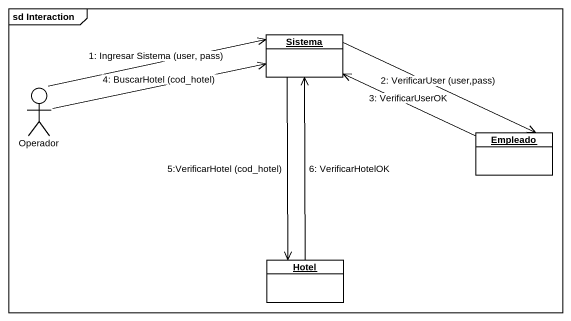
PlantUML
@startuml
mainframe sd Interaction
allowmixing
hide circle
hide empty members
object Sistema
actor Operador
object Empleado
object Hotel
Sistema -right-> Empleado : 2: VerificarUser (user,pass)
Sistema --> Hotel : 5:VerificarHotel (cod_hotel)
Operador -right-> Sistema : 4: BuscarHotel (cod_hotel)
Operador -right-> Sistema : 1: Ingresar Sistema (user, pass)
Empleado -left-> Sistema : 3: VerificarUserOK
Hotel -up-> Sistema : 6: VerificarHotelOK
@enduml
